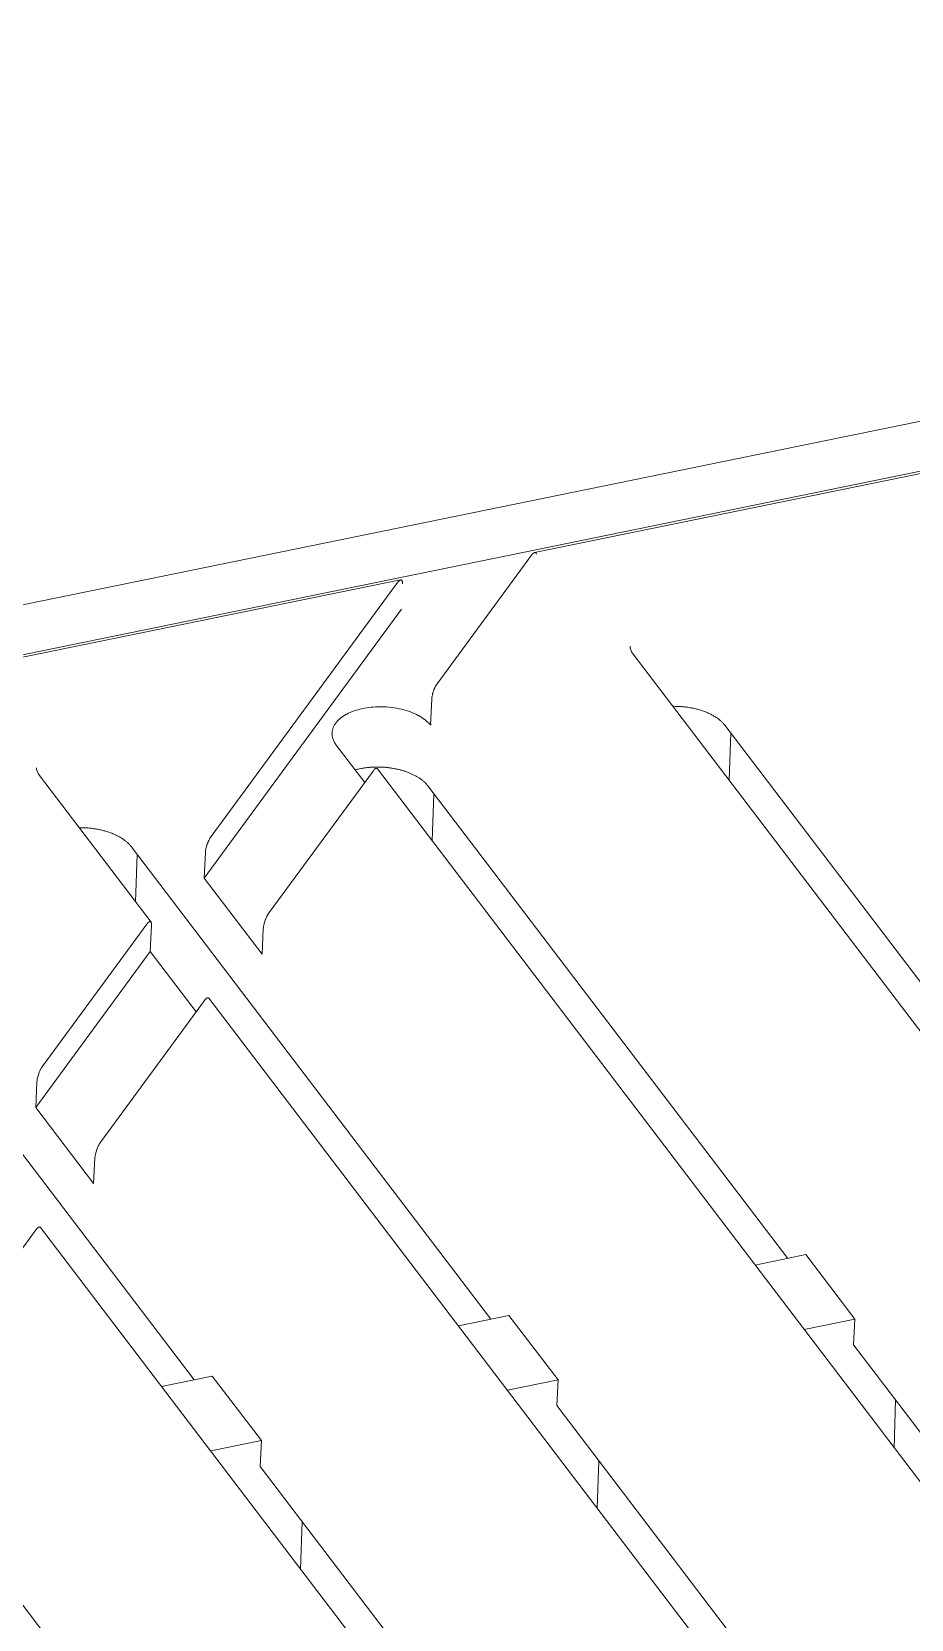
# Model space of a CAD drawing. Header units: millimetres. Extents: x 4267 to 8467, y 166 to 3136.
# Drawn here: x 5216.2 to 5255.1, y 1981.2 to 2051.4 of the extents above; entities that cross this region are included whole.
import ezdxf

# ---------------------------------------------------------------- set-up
doc = ezdxf.new("R2010")
doc.units = ezdxf.units.MM
doc.styles.get("Standard").update_dxf_attribs({"font": 'SimSun.ttf'})
doc.dimstyles.new('ISO-25', dxfattribs={"dimtxt": 2.5, "dimasz": 2.5, "dimexe": 1.25, "dimexo": 0.625, "dimtad": 1, "dimtxsty": 'Standard', "dimcen": 2.5, "dimadec": 0, "dimazin": 0, "dimtfac": 1, "dimtmove": 0, "dimatfit": 3, "dimfxl": 1, "dimarcsym": 0})

msp = doc.modelspace()

# ---------------------------------------------------------------- linework, layer by layer
at = {"linetype": 'Continuous', "lineweight": 5}
for p, q in [((5135.581, 2009.621, 326.374), (5554.128, 2095.268, 326.374)), ((5137.031, 2007.715, 326.374), (5555.578, 2093.362, 326.374)), ((5312.603, 2043.527, 326.374), (5238.485, 2028.36, 326.374)), ((5238.35, 2028.243, 326.374), (5234.168, 2022.546, 326.374)), ((5232.557, 2027.147, 326.374), (5200.397, 2020.566, 326.374)), ((5224.178, 2015.796, 326.374), (5232.425, 2027.03, 326.374)), ((5232.599, 2025.85, 326.374), (5223.864, 2013.951, 326.374)), ((5271.04, 1986.806, 326.374), (5242.84, 2023.859, 326.374)), ((5233.933, 2021.871, 326.374), (5233.876, 2020.73, 326.374)), ((5233.876, 2020.73, 326.374), (5233.904, 2020.769, 326.374)), ((5262.807, 1999.812, 326.374), (5246.895, 2020.719, 326.374)), ((5229.711, 2019.841, 326.374), (5230.969, 2018.188, 326.374)), ((5247.156, 2020.376, 326.374), (5247.084, 2018.283, 326.374)), ((5221.518, 2012.004, 326.374), (5216.585, 2018.487, 326.374)), ((5231.337, 2018.69, 326.374), (5226.74, 2012.428, 326.374)), ((5263.591, 1976.658, 326.374), (5231.528, 2018.787, 326.374)), ((5249.679, 1997.125, 326.374), (5233.767, 2018.033, 326.374)), ((5234.029, 2017.689, 326.374), (5233.957, 2015.596, 326.374)), ((5236.551, 1994.439, 326.374), (5220.64, 2015.347, 326.374)), ((5220.901, 2015.003, 326.374), (5220.829, 2012.91, 326.374)), ((5223.864, 2013.951, 326.374), (5223.921, 2015.092, 326.374)), ((5226.427, 2010.583, 326.374), (5223.864, 2013.951, 326.374)), ((5223.424, 1991.753, 326.374), (5207.512, 2012.661, 326.374)), ((5216.728, 2005.649, 326.374), (5221.325, 2011.91, 326.374)), ((5221.543, 2011.853, 326.374), (5221.486, 2010.712, 326.374)), ((5226.484, 2011.724, 326.374), (5226.427, 2010.583, 326.374)), ((5221.486, 2010.712, 326.374), (5216.415, 2003.803, 326.374)), ((5221.486, 2010.712, 326.374), (5223.519, 2008.041, 326.374)), ((5252.067, 1971.864, 326.374), (5224.079, 2008.64, 326.374)), ((5223.888, 2008.542, 326.374), (5219.291, 2002.281, 326.374)), ((5216.415, 2003.803, 326.374), (5216.472, 2004.944, 326.374)), ((5218.977, 2000.436, 326.374), (5216.415, 2003.803, 326.374)), ((5219.034, 2001.577, 326.374), (5218.977, 2000.436, 326.374)), ((5216.438, 1998.395, 326.374), (5211.842, 1992.134, 326.374)), ((5238.94, 1969.177, 326.374), (5216.63, 1998.492, 326.374)), ((5248.238, 1996.83, 326.374), (5250.478, 1997.289, 326.374)), ((5250.478, 1997.289, 326.374), (5252.653, 1994.431, 326.374)), ((5235.111, 1994.144, 326.374), (5237.35, 1994.602, 326.374)), ((5237.35, 1994.602, 326.374), (5239.525, 1991.745, 326.374)), ((5252.653, 1994.431, 326.374), (5250.413, 1993.973, 326.374)), ((5252.596, 1993.293, 326.374), (5252.653, 1994.431, 326.374)), ((5267.486, 1973.727, 326.374), (5252.596, 1993.293, 326.374)), ((5221.983, 1991.458, 326.374), (5224.223, 1991.916, 326.374)), ((5224.223, 1991.916, 326.374), (5226.397, 1989.059, 326.374)), ((5239.525, 1991.745, 326.374), (5237.285, 1991.287, 326.374)), ((5239.468, 1990.607, 326.374), (5239.525, 1991.745, 326.374)), ((5254.359, 1971.04, 326.374), (5239.468, 1990.607, 326.374)), ((5254.381, 1988.759, 326.374), (5254.453, 1990.852, 326.374)), ((5226.397, 1989.059, 326.374), (5224.158, 1988.6, 326.374)), ((5226.341, 1987.92, 326.374), (5226.397, 1989.059, 326.374)), ((5241.232, 1968.354, 326.374), (5226.341, 1987.92, 326.374)), ((5241.254, 1986.073, 326.374), (5241.326, 1988.166, 326.374)), ((5228.126, 1983.386, 326.374), (5228.198, 1985.48, 326.374)), ((5228.104, 1965.667, 326.374), (5213.213, 1985.234, 326.374))]:
    msp.add_line(p, q, dxfattribs=at)
for points in [[(5246.895, 2020.719), (5246.859, 2020.764, 0.012488), (5246.821, 2020.808, 0.0114), (5246.778, 2020.852, 0.010735), (5246.732, 2020.896, 0.01059), (5246.683, 2020.939, 0.010236), (5246.63, 2020.982, 0.009867), (5246.573, 2021.024, 0.009469), (5246.513, 2021.066, 0.009176), (5246.449, 2021.107, 0.008831), (5246.382, 2021.146, 0.008553), (5246.311, 2021.185, 0.008241), (5246.237, 2021.222, 0.007991), (5246.16, 2021.258, 0.007728), (5246.081, 2021.292, 0.007522), (5245.998, 2021.324, 0.007276), (5245.913, 2021.355, 0.00705), (5245.826, 2021.383, 0.006913), (5245.736, 2021.41, 0.006874), (5245.644, 2021.435, 0.006539), (5245.552, 2021.457, 0.006022), (5245.458, 2021.477, 0.006461), (5245.362, 2021.495, 0.007464), (5245.263, 2021.511, 0.005682), (5245.169, 2021.524, 0.002194), (5245.084, 2021.535, 0.007662), (5244.975, 2021.544, 0.012903), (5244.81, 2021.551, 0.006434), (5244.593, 2021.556, 0.003461)], [(5233.767, 2018.033), (5233.738, 2018.069, 0.010141), (5233.707, 2018.105, 0.009404), (5233.674, 2018.142, 0.008955), (5233.638, 2018.178, 0.008861), (5233.6, 2018.213, 0.00862), (5233.56, 2018.249, 0.008369), (5233.517, 2018.284, 0.008091), (5233.471, 2018.319, 0.007886), (5233.424, 2018.353, 0.007637), (5233.374, 2018.387, 0.007434), (5233.321, 2018.42, 0.007203), (5233.266, 2018.453, 0.007018), (5233.209, 2018.485, 0.006809), (5233.15, 2018.516, 0.006639), (5233.089, 2018.545, 0.006452), (5233.025, 2018.575, 0.006299), (5232.96, 2018.602, 0.006134), (5232.893, 2018.629, 0.005998), (5232.824, 2018.655, 0.005853), (5232.753, 2018.679, 0.005732), (5232.681, 2018.702, 0.005608), (5232.608, 2018.724, 0.005502), (5232.533, 2018.744, 0.005397), (5232.457, 2018.763, 0.005305), (5232.381, 2018.78, 0.005217), (5232.303, 2018.796, 0.005137), (5232.225, 2018.811, 0.005066), (5232.146, 2018.823, 0.004998), (5232.067, 2018.835, 0.004942), (5231.988, 2018.844, 0.004886), (5231.909, 2018.852, 0.004843), (5231.829, 2018.859, 0.004795), (5231.75, 2018.864, 0.004768), (5231.672, 2018.867, 0.004738), (5231.594, 2018.869, 0.004711), (5231.516, 2018.87, 0.004659), (5231.439, 2018.869, 0.004687), (5231.364, 2018.866, 0.004752), (5231.289, 2018.863, 0.004638), (5231.215, 2018.858, 0.004346), (5231.143, 2018.851, 0.004763), (5231.071, 2018.844, 0.005634), (5231, 2018.834, 0.004374), (5230.933, 2018.825, 0.001558), (5230.874, 2018.816, 0.006066), (5230.801, 2018.802, 0.010785), (5230.69, 2018.777, 0.005409), (5230.547, 2018.742, 0.002932)], [(5220.64, 2015.347), (5220.604, 2015.391, 0.012488), (5220.565, 2015.435, 0.0114), (5220.523, 2015.479, 0.010735), (5220.477, 2015.523, 0.01059), (5220.427, 2015.567, 0.010235), (5220.374, 2015.609, 0.009867), (5220.318, 2015.652, 0.009468), (5220.257, 2015.693, 0.009176), (5220.194, 2015.734, 0.008831), (5220.126, 2015.774, 0.008553), (5220.056, 2015.812, 0.008241), (5219.982, 2015.849, 0.007991), (5219.905, 2015.885, 0.007728), (5219.825, 2015.919, 0.007522), (5219.743, 2015.951, 0.007276), (5219.658, 2015.982, 0.00705), (5219.57, 2016.011, 0.006913), (5219.481, 2016.038, 0.006874), (5219.389, 2016.062, 0.006539), (5219.297, 2016.085, 0.006022), (5219.203, 2016.105, 0.006461), (5219.107, 2016.123, 0.007464), (5219.008, 2016.138, 0.005682), (5218.914, 2016.152, 0.002194), (5218.829, 2016.163, 0.007662), (5218.72, 2016.171, 0.012903), (5218.554, 2016.178, 0.006434), (5218.338, 2016.183, 0.003461)]]:
    msp.add_lwpolyline(points, format="xyb", dxfattribs=at)
for points, knots in [([(5238.35, 2028.243, 326.374), (5238.372, 2028.273, 326.374), (5238.394, 2028.298, 326.374), (5238.421, 2028.324, 326.374), (5238.428, 2028.329, 326.374), (5238.464, 2028.357, 326.374), (5238.49, 2028.365, 326.374), (5238.527, 2028.357, 326.374), (5238.54, 2028.346, 326.374), (5238.552, 2028.321, 326.374), (5238.555, 2028.314, 326.374), (5238.56, 2028.3, 326.374), (5238.562, 2028.293, 326.374), (5238.563, 2028.286, 326.374)], [0, 0, 0, 0, 0.1875, 0.1875, 0.25, 0.25, 0.5, 0.5, 0.6875, 0.6875, 0.75, 0.75, 0.8050392, 0.8050392, 0.8050392, 0.8050392]), ([(5232.644, 2026.98, 326.374), (5232.645, 2027.016, 326.374), (5232.643, 2027.046, 326.374), (5232.637, 2027.079, 326.374), (5232.635, 2027.086, 326.374), (5232.623, 2027.125, 326.374), (5232.607, 2027.143, 326.374), (5232.57, 2027.152, 326.374), (5232.552, 2027.148, 326.374), (5232.524, 2027.132, 326.374), (5232.517, 2027.127, 326.374), (5232.483, 2027.102, 326.374), (5232.455, 2027.071, 326.374), (5232.425, 2027.03, 326.374)], [0, 0, 0, 0, 0.1875, 0.1875, 0.25, 0.25, 0.5, 0.5, 0.6875, 0.6875, 0.75, 0.75, 1, 1, 1, 1]), ([(5234.168, 2022.546, 326.374), (5234.159, 2022.533, 326.374), (5234.147, 2022.517, 326.374), (5234.128, 2022.486, 326.374), (5234.122, 2022.475, 326.374), (5234.111, 2022.456, 326.374), (5234.107, 2022.449, 326.374), (5234.1, 2022.435, 326.374), (5234.097, 2022.429, 326.374), (5234.074, 2022.384, 326.374), (5234.059, 2022.351, 326.374), (5234.042, 2022.308, 326.374), (5234.036, 2022.296, 326.374), (5234.03, 2022.279, 326.374), (5234.027, 2022.271, 326.374), (5234.024, 2022.262, 326.374), (5234.023, 2022.259, 326.374), (5234.022, 2022.257, 326.374), (5234.022, 2022.257, 326.374), (5234.008, 2022.219, 326.374), (5233.996, 2022.184, 326.374), (5233.982, 2022.136, 326.374), (5233.977, 2022.12, 326.374), (5233.971, 2022.098, 326.374), (5233.968, 2022.087, 326.374), (5233.966, 2022.076, 326.374), (5233.964, 2022.069, 326.374), (5233.963, 2022.067, 326.374), (5233.945, 2021.99, 326.374), (5233.935, 2021.924, 326.374), (5233.933, 2021.871, 326.374)], [0, 0, 0, 0, 0.125, 0.125, 0.1875, 0.1875, 0.21875, 0.21875, 0.25, 0.25, 0.375, 0.375, 0.4375, 0.4375, 0.46875, 0.484375, 0.492188, 0.492188, 0.5, 0.5, 0.625, 0.625, 0.6875, 0.6875, 0.71875, 0.734375, 0.734375, 0.75, 0.75, 1, 1, 1, 1]), ([(5233.876, 2020.73, 326.374), (5233.754, 2020.879, 326.374), (5233.589, 2021.012, 326.374), (5233.368, 2021.136, 326.374), (5233.353, 2021.145, 326.374), (5233.123, 2021.268, 326.374), (5232.878, 2021.359, 326.374), (5232.311, 2021.496, 326.374), (5232.009, 2021.532, 326.374), (5231.678, 2021.535, 326.374), (5231.661, 2021.535, 326.374), (5231.375, 2021.534, 326.374), (5231.118, 2021.507, 326.374), (5230.609, 2021.398, 326.374), (5230.377, 2021.317, 326.374), (5230.163, 2021.203, 326.374), (5230.148, 2021.196, 326.374), (5229.937, 2021.077, 326.374), (5229.784, 2020.948, 326.374), (5229.565, 2020.644, 326.374), (5229.514, 2020.479, 326.374), (5229.525, 2020.295, 326.374), (5229.526, 2020.286, 326.374), (5229.542, 2020.127, 326.374), (5229.604, 2019.982, 326.374), (5229.711, 2019.841, 326.374)], [0, 0, 0, 0, 0.125, 0.125, 0.132812, 0.132812, 0.25, 0.25, 0.375, 0.375, 0.382812, 0.382812, 0.5, 0.5, 0.625, 0.625, 0.632812, 0.632812, 0.75, 0.75, 0.875, 0.875, 0.882812, 0.882812, 1, 1, 1, 1]), ([(5231.528, 2018.787, 326.374), (5231.528, 2018.787, 326.374), (5231.528, 2018.788, 326.374), (5231.523, 2018.793, 326.374), (5231.517, 2018.799, 326.374), (5231.51, 2018.803, 326.374), (5231.505, 2018.806, 326.374), (5231.502, 2018.807, 326.374), (5231.49, 2018.81, 326.374), (5231.479, 2018.809, 326.374), (5231.46, 2018.804, 326.374), (5231.453, 2018.801, 326.374), (5231.442, 2018.795, 326.374), (5231.437, 2018.792, 326.374), (5231.43, 2018.787, 326.374), (5231.427, 2018.785, 326.374), (5231.425, 2018.784, 326.374), (5231.424, 2018.783, 326.374), (5231.405, 2018.769, 326.374), (5231.377, 2018.744, 326.374), (5231.337, 2018.69, 326.374)], [0.365831, 0.365831, 0.365831, 0.365831, 0.375, 0.375, 0.4375, 0.46875, 0.46875, 0.5, 0.5, 0.625, 0.625, 0.6875, 0.6875, 0.71875, 0.734375, 0.7421875, 0.7421875, 0.75, 0.75, 1, 1, 1, 1]), ([(5223.921, 2015.092, 326.374), (5223.923, 2015.139, 326.374), (5223.931, 2015.195, 326.374), (5223.952, 2015.288, 326.374), (5223.96, 2015.321, 326.374), (5223.975, 2015.371, 326.374), (5223.983, 2015.396, 326.374), (5223.992, 2015.421, 326.374), (5223.998, 2015.438, 326.374), (5224.001, 2015.448, 326.374), (5224.015, 2015.486, 326.374), (5224.028, 2015.518, 326.374), (5224.049, 2015.567, 326.374), (5224.056, 2015.584, 326.374), (5224.068, 2015.609, 326.374), (5224.074, 2015.621, 326.374), (5224.081, 2015.636, 326.374), (5224.084, 2015.642, 326.374), (5224.087, 2015.646, 326.374), (5224.088, 2015.649, 326.374), (5224.108, 2015.687, 326.374), (5224.138, 2015.742, 326.374), (5224.178, 2015.796, 326.374)], [0, 0, 0, 0, 0.25, 0.25, 0.375, 0.375, 0.4375, 0.46875, 0.46875, 0.5, 0.5, 0.625, 0.625, 0.6875, 0.6875, 0.71875, 0.734375, 0.742188, 0.742188, 0.75, 0.75, 1, 1, 1, 1]), ([(5226.74, 2012.429, 326.374), (5226.721, 2012.401, 326.374), (5226.703, 2012.374, 326.374), (5226.681, 2012.336, 326.374), (5226.674, 2012.324, 326.374), (5226.665, 2012.308, 326.374), (5226.661, 2012.3, 326.374), (5226.656, 2012.291, 326.374), (5226.654, 2012.287, 326.374), (5226.653, 2012.285, 326.374), (5226.653, 2012.285, 326.374), (5226.634, 2012.249, 326.374), (5226.619, 2012.216, 326.374), (5226.597, 2012.167, 326.374), (5226.591, 2012.151, 326.374), (5226.581, 2012.127, 326.374), (5226.578, 2012.119, 326.374), (5226.572, 2012.103, 326.374), (5226.57, 2012.097, 326.374), (5226.517, 2011.951, 326.374), (5226.488, 2011.818, 326.374), (5226.484, 2011.724, 326.374)], [0, 0, 0, 0, 0.125, 0.125, 0.1875, 0.1875, 0.21875, 0.234375, 0.242188, 0.242188, 0.25, 0.25, 0.375, 0.375, 0.4375, 0.4375, 0.46875, 0.46875, 0.5, 0.5, 1, 1, 1, 1]), ([(5221.325, 2011.91, 326.374), (5221.345, 2011.937, 326.374), (5221.362, 2011.956, 326.374), (5221.383, 2011.978, 326.374), (5221.39, 2011.985, 326.374), (5221.398, 2011.992, 326.374), (5221.402, 2011.996, 326.374), (5221.407, 2011.999, 326.374), (5221.409, 2012.001, 326.374), (5221.41, 2012.001, 326.374), (5221.41, 2012.002, 326.374), (5221.427, 2012.014, 326.374), (5221.441, 2012.022, 326.374), (5221.46, 2012.028, 326.374), (5221.466, 2012.029, 326.374), (5221.475, 2012.029, 326.374), (5221.477, 2012.029, 326.374), (5221.482, 2012.028, 326.374), (5221.485, 2012.028, 326.374), (5221.53, 2012.016, 326.374), (5221.548, 2011.947, 326.374), (5221.543, 2011.853, 326.374)], [0, 0, 0, 0, 0.125, 0.125, 0.1875, 0.1875, 0.21875, 0.234375, 0.242188, 0.242188, 0.25, 0.25, 0.375, 0.375, 0.4375, 0.4375, 0.46875, 0.46875, 0.5, 0.5, 1, 1, 1, 1]), ([(5224.079, 2008.64, 326.374), (5224.079, 2008.64, 326.374), (5224.078, 2008.64, 326.374), (5224.074, 2008.646, 326.374), (5224.068, 2008.652, 326.374), (5224.06, 2008.656, 326.374), (5224.055, 2008.658, 326.374), (5224.053, 2008.659, 326.374), (5224.041, 2008.662, 326.374), (5224.03, 2008.662, 326.374), (5224.011, 2008.656, 326.374), (5224.004, 2008.653, 326.374), (5223.993, 2008.648, 326.374), (5223.987, 2008.644, 326.374), (5223.981, 2008.64, 326.374), (5223.978, 2008.638, 326.374), (5223.976, 2008.636, 326.374), (5223.974, 2008.635, 326.374), (5223.956, 2008.621, 326.374), (5223.927, 2008.596, 326.374), (5223.887, 2008.542, 326.374)], [0.3658311, 0.3658311, 0.3658311, 0.3658311, 0.375, 0.375, 0.4375, 0.46875, 0.46875, 0.5, 0.5, 0.625, 0.625, 0.6875, 0.6875, 0.71875, 0.734375, 0.7421875, 0.7421875, 0.75, 0.75, 1, 1, 1, 1]), ([(5216.472, 2004.944, 326.374), (5216.474, 2004.991, 326.374), (5216.482, 2005.048, 326.374), (5216.503, 2005.141, 326.374), (5216.511, 2005.173, 326.374), (5216.526, 2005.223, 326.374), (5216.534, 2005.248, 326.374), (5216.542, 2005.274, 326.374), (5216.548, 2005.291, 326.374), (5216.552, 2005.301, 326.374), (5216.566, 2005.339, 326.374), (5216.578, 2005.371, 326.374), (5216.599, 2005.42, 326.374), (5216.607, 2005.436, 326.374), (5216.619, 2005.461, 326.374), (5216.625, 2005.474, 326.374), (5216.632, 2005.488, 326.374), (5216.635, 2005.494, 326.374), (5216.637, 2005.499, 326.374), (5216.639, 2005.501, 326.374), (5216.659, 2005.54, 326.374), (5216.689, 2005.594, 326.374), (5216.728, 2005.649, 326.374)], [0, 0, 0, 0, 0.25, 0.25, 0.375, 0.375, 0.4375, 0.46875, 0.46875, 0.5, 0.5, 0.625, 0.625, 0.6875, 0.6875, 0.71875, 0.734375, 0.742188, 0.742188, 0.75, 0.75, 1, 1, 1, 1]), ([(5219.291, 2002.281, 326.374), (5219.271, 2002.254, 326.374), (5219.254, 2002.226, 326.374), (5219.231, 2002.189, 326.374), (5219.225, 2002.177, 326.374), (5219.216, 2002.16, 326.374), (5219.211, 2002.152, 326.374), (5219.207, 2002.143, 326.374), (5219.205, 2002.14, 326.374), (5219.204, 2002.137, 326.374), (5219.203, 2002.137, 326.374), (5219.185, 2002.102, 326.374), (5219.169, 2002.068, 326.374), (5219.148, 2002.019, 326.374), (5219.142, 2002.003, 326.374), (5219.132, 2001.979, 326.374), (5219.129, 2001.971, 326.374), (5219.123, 2001.956, 326.374), (5219.121, 2001.949, 326.374), (5219.067, 2001.803, 326.374), (5219.039, 2001.671, 326.374), (5219.035, 2001.577, 326.374)], [0, 0, 0, 0, 0.125, 0.125, 0.1875, 0.1875, 0.21875, 0.234375, 0.242188, 0.242188, 0.25, 0.25, 0.375, 0.375, 0.4375, 0.4375, 0.46875, 0.46875, 0.5, 0.5, 1, 1, 1, 1]), ([(5216.63, 1998.492, 326.374), (5216.63, 1998.492, 326.374), (5216.629, 1998.493, 326.374), (5216.625, 1998.498, 326.374), (5216.618, 1998.504, 326.374), (5216.611, 1998.508, 326.374), (5216.606, 1998.511, 326.374), (5216.603, 1998.512, 326.374), (5216.591, 1998.515, 326.374), (5216.58, 1998.515, 326.374), (5216.561, 1998.509, 326.374), (5216.555, 1998.506, 326.374), (5216.544, 1998.5, 326.374), (5216.538, 1998.497, 326.374), (5216.531, 1998.492, 326.374), (5216.528, 1998.49, 326.374), (5216.526, 1998.489, 326.374), (5216.525, 1998.488, 326.374), (5216.506, 1998.474, 326.374), (5216.478, 1998.449, 326.374), (5216.438, 1998.395, 326.374)], [0.3658316, 0.3658316, 0.3658316, 0.3658316, 0.375, 0.375, 0.4375, 0.46875, 0.46875, 0.5, 0.5, 0.625, 0.625, 0.6875, 0.6875, 0.71875, 0.734375, 0.7421875, 0.7421875, 0.75, 0.75, 1, 1, 1, 1])]:
    msp.add_open_spline(points, degree=3, knots=knots, dxfattribs=at)
for points in [[(5242.84, 2023.859, 326.374), (5242.734, 2024, 326.374), (5242.704, 2024.114, 326.374), (5242.709, 2024.211, 326.374)], [(5216.585, 2018.487, 326.374), (5216.479, 2018.628, 326.374), (5216.449, 2018.741, 326.374), (5216.454, 2018.839, 326.374)]]:
    msp.add_open_spline(points, degree=3, dxfattribs=at)

# ---------------------------------------------------------------- leaders
at = {"lineweight": 5}
msp.add_leader([(5173.644, 1899.514, 326.374), (5173.644, 2142.606, 326.374), (5216.541, 2142.606, 326.374)], dimstyle='ISO-25', override={"dimtxt": 10, "dimgap": 0.625, "dimtad": 0, "dimarcsym": 1}, dxfattribs=at)

doc.saveas('drawing.dxf')
